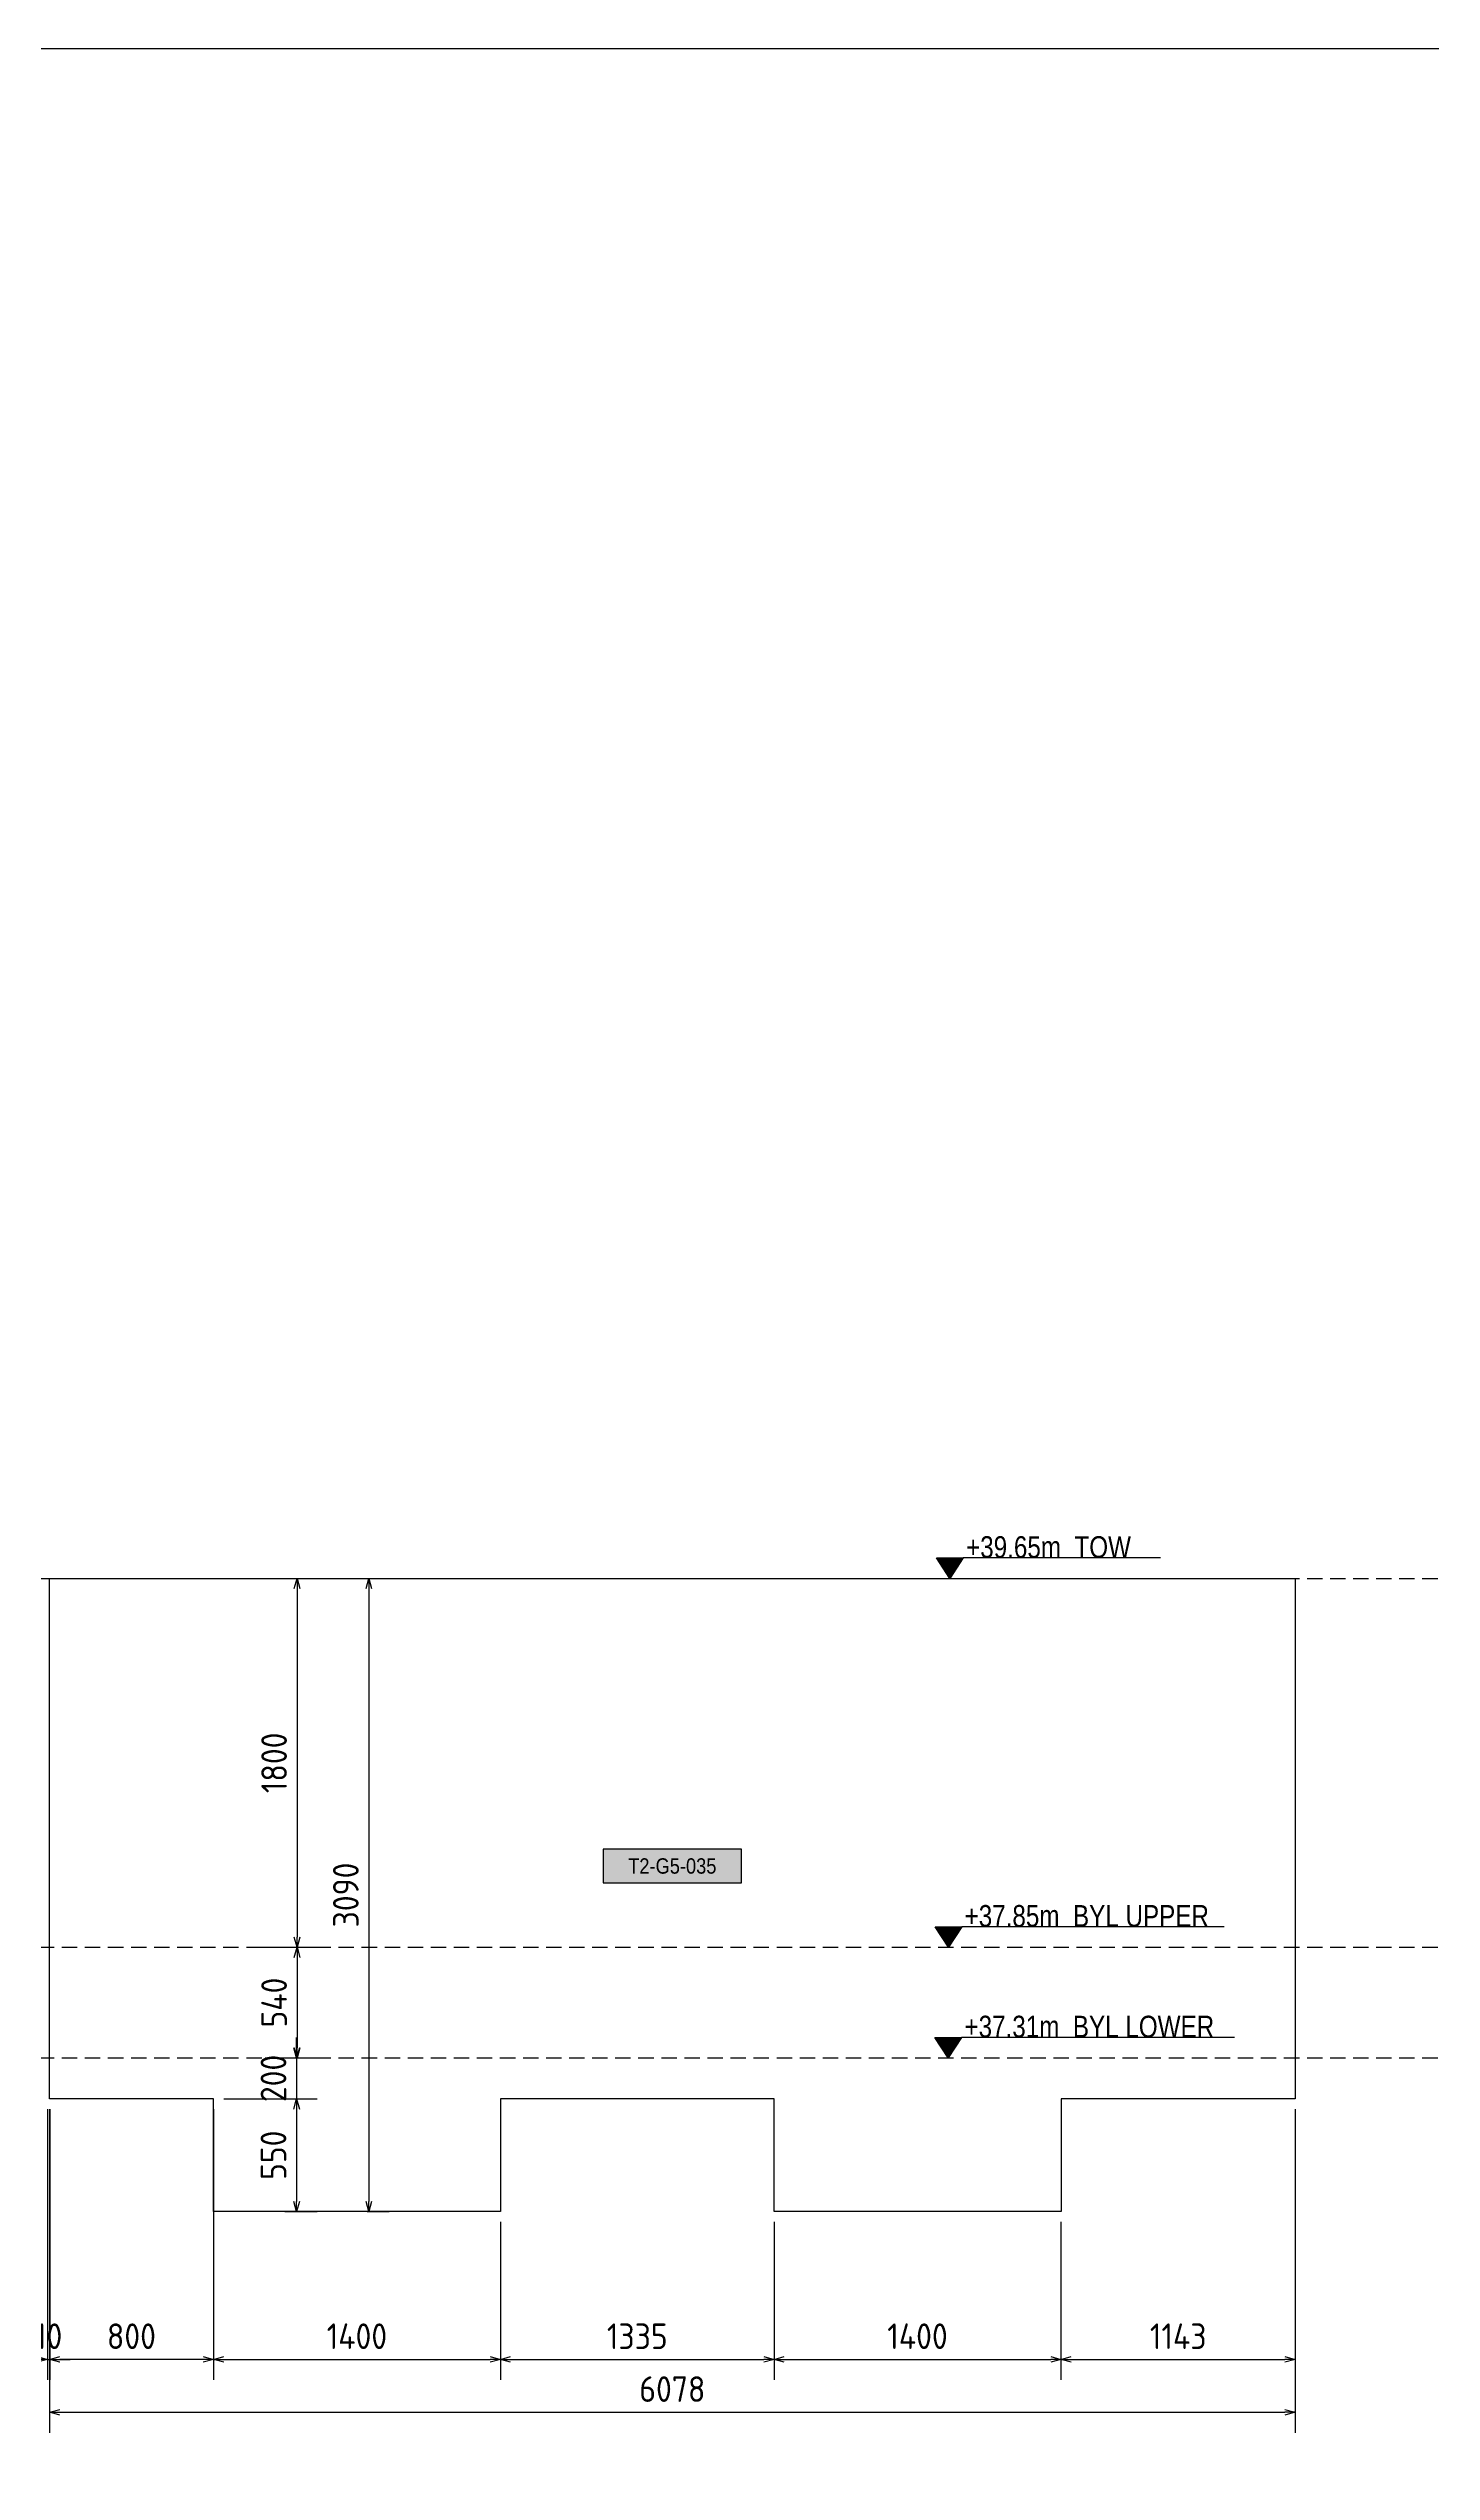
# Model space of a CAD drawing. Header units: centimetres. Extents: x -6122352 to 4157695, y -1694241 to 1947892.
# Drawn here: x 3531100 to 3537848, y 767948 to 779771 of the extents above; entities that cross this region are included whole.
import ezdxf
from ezdxf.enums import TextEntityAlignment as Align

# ---------------------------------------------------------------- set-up
doc = ezdxf.new("R2010")
doc.units = ezdxf.units.CM
doc.header["$MEASUREMENT"] = 0
doc.header["$PDMODE"] = 66
doc.header["$PDSIZE"] = 100
doc.linetypes.add('DASHED2', pattern=[0.375, 0.25, -0.125])
for name, color, linetype in [('00-MI-DIM', 7, 'Continuous'), ('@MI-TYPE-02', 6, 'Continuous'), ('JML-Dimension', 1, 'Continuous'), ('PANEL-TAGS', 7, 'Continuous'), ('SECTION', 130, 'Continuous')]:
    doc.layers.add(name, color=color, linetype=linetype)
doc.styles.add('PANELTAG_STYLE', font='arial.ttf')
doc.styles.add('Schueco-BEMSTIL', font='isocpeur.ttf', dxfattribs={"width": 0.9})
doc.styles.add('txt-Pisa-std', font='arial.ttf', dxfattribs={"width": 0.8})
doc.dimstyles.new('MI- JWC-TXT-2.5 MM', dxfattribs={"dimscale": 1.5, "dimtxt": 2.5, "dimasz": 1, "dimexe": 2, "dimexo": 1, "dimgap": 1, "dimtad": 1, "dimdec": 0, "dimdsep": 46, "dimtxsty": 'Schueco-BEMSTIL', "dimblk": 'OPEN30', "dimcen": 0, "dimdle": 2, "dimclrd": 140, "dimclre": 8, "dimclrt": 40, "dimadec": 0, "dimazin": 2, "dimtfac": 1, "dimtdec": 0, "dimtix": 1, "dimtmove": 2, "dimatfit": 3, "dimldrblk": 'OPEN', "dimfxl": 2, "dimlwd": -1, "dimlwe": -1, "dimarcsym": 0})

# ---------------------------------------------------------------- blocks, each defined once
blk = doc.blocks.new('_Open30')
at = {"color": 0, "linetype": 'ByBlock', "lineweight": -2}
for p, q in [((-1, 0.27), (0, 0)), ((0, 0), (-1, -0.27)), ((0, 0), (-1, 0))]:
    blk.add_line(p, q, dxfattribs=at)
blk = doc.blocks.new('*D2245')
at = {"layer": '00-MI-DIM', "color": 8, "transparency": 16777216}
for p, q in [((3531105, 769716), (3531105, 768395)), ((3531905, 769716), (3531905, 768395))]:
    blk.add_line(p, q, dxfattribs=at)
at = {"layer": '00-MI-DIM', "color": 140, "transparency": 16777216}
blk.add_line((3531855, 768495), (3531155, 768495), dxfattribs=at)
at = {"layer": 'Defpoints', "color": 0, "transparency": 16777216}
for p in [(3531105, 769766), (3531905, 769766), (3531105, 768495)]:
    blk.add_point(p, dxfattribs=at)
at = {"layer": '00-MI-DIM', "color": 140, "transparency": 16777216, "xscale": 50, "yscale": 50, "zscale": 50, "rotation": 180}
blk.add_blockref('_Open30', (3531105, 768495), dxfattribs=at)
at = {"layer": '00-MI-DIM', "color": 140, "transparency": 16777216, "xscale": 50, "yscale": 50, "zscale": 50}
blk.add_blockref('_Open30', (3531905, 768495), dxfattribs=at)
at = {"layer": '00-MI-DIM', "color": 40, "transparency": 16777216, "insert": (3531505, 768608), "char_height": 125, "attachment_point": 5, "style": 'Schueco-BEMSTIL'}
blk.add_mtext('800', dxfattribs=at)
blk = doc.blocks.new('_Open')
at = {"color": 0, "linetype": 'ByBlock', "lineweight": -2}
for p, q in [((-1, 0.2), (0, 0)), ((-1, -0.2), (0, 0)), ((0, 0), (-1, 0))]:
    blk.add_line(p, q, dxfattribs=at)
blk = doc.blocks.new('*D2246')
at = {"layer": '00-MI-DIM', "color": 8, "transparency": 16777216}
for p, q in [((3531905, 769716), (3531905, 768395)), ((3533305, 769166), (3533305, 768395))]:
    blk.add_line(p, q, dxfattribs=at)
at = {"layer": '00-MI-DIM', "color": 140, "transparency": 16777216}
blk.add_line((3531955, 768495), (3533255, 768495), dxfattribs=at)
at = {"layer": 'Defpoints', "color": 0, "transparency": 16777216}
for p in [(3531905, 769766), (3533305, 769216), (3533305, 768495)]:
    blk.add_point(p, dxfattribs=at)
at = {"layer": '00-MI-DIM', "color": 140, "transparency": 16777216, "xscale": 50, "yscale": 50, "zscale": 50, "rotation": 180}
blk.add_blockref('_Open30', (3531905, 768495), dxfattribs=at)
at = {"layer": '00-MI-DIM', "color": 140, "transparency": 16777216, "xscale": 50, "yscale": 50, "zscale": 50}
blk.add_blockref('_Open30', (3533305, 768495), dxfattribs=at)
at = {"layer": '00-MI-DIM', "color": 40, "transparency": 16777216, "insert": (3532605, 768608), "char_height": 125, "attachment_point": 5, "style": 'Schueco-BEMSTIL'}
blk.add_mtext('1400', dxfattribs=at)
blk = doc.blocks.new('*D2247')
at = {"layer": '00-MI-DIM', "color": 8, "transparency": 16777216}
for p, q in [((3533305, 769166), (3533305, 768395)), ((3534640, 769166), (3534640, 768395))]:
    blk.add_line(p, q, dxfattribs=at)
at = {"layer": '00-MI-DIM', "color": 140, "transparency": 16777216}
blk.add_line((3533355, 768495), (3534590, 768495), dxfattribs=at)
at = {"layer": 'Defpoints', "color": 0, "transparency": 16777216}
for p in [(3533305, 769216), (3534640, 769216), (3534640, 768495)]:
    blk.add_point(p, dxfattribs=at)
at = {"layer": '00-MI-DIM', "color": 140, "transparency": 16777216, "xscale": 50, "yscale": 50, "zscale": 50, "rotation": 180}
blk.add_blockref('_Open30', (3533305, 768495), dxfattribs=at)
at = {"layer": '00-MI-DIM', "color": 140, "transparency": 16777216, "xscale": 50, "yscale": 50, "zscale": 50}
blk.add_blockref('_Open30', (3534640, 768495), dxfattribs=at)
at = {"layer": '00-MI-DIM', "color": 40, "transparency": 16777216, "insert": (3533973, 768608), "char_height": 125, "attachment_point": 5, "style": 'Schueco-BEMSTIL'}
blk.add_mtext('1335', dxfattribs=at)
blk = doc.blocks.new('*D2248')
at = {"layer": '00-MI-DIM', "color": 8, "transparency": 16777216}
for p, q in [((3534640, 769166), (3534640, 768395)), ((3536040, 769166), (3536040, 768395))]:
    blk.add_line(p, q, dxfattribs=at)
at = {"layer": '00-MI-DIM', "color": 140, "transparency": 16777216}
blk.add_line((3534690, 768495), (3535990, 768495), dxfattribs=at)
at = {"layer": 'Defpoints', "color": 0, "transparency": 16777216}
for p in [(3534640, 769216), (3536040, 769216), (3536040, 768495)]:
    blk.add_point(p, dxfattribs=at)
at = {"layer": '00-MI-DIM', "color": 140, "transparency": 16777216, "xscale": 50, "yscale": 50, "zscale": 50, "rotation": 180}
blk.add_blockref('_Open30', (3534640, 768495), dxfattribs=at)
at = {"layer": '00-MI-DIM', "color": 140, "transparency": 16777216, "xscale": 50, "yscale": 50, "zscale": 50}
blk.add_blockref('_Open30', (3536040, 768495), dxfattribs=at)
at = {"layer": '00-MI-DIM', "color": 40, "transparency": 16777216, "insert": (3535340, 768608), "char_height": 125, "attachment_point": 5, "style": 'Schueco-BEMSTIL'}
blk.add_mtext('1400', dxfattribs=at)
blk = doc.blocks.new('*D2250')
at = {"layer": '00-MI-DIM', "color": 8, "transparency": 16777216}
for p, q in [((3537183, 769716), (3537183, 768395)), ((3536040, 769166), (3536040, 768395))]:
    blk.add_line(p, q, dxfattribs=at)
at = {"layer": '00-MI-DIM', "color": 140, "transparency": 16777216}
blk.add_line((3536090, 768495), (3537133, 768495), dxfattribs=at)
at = {"layer": 'Defpoints', "color": 0, "transparency": 16777216}
for p in [(3537183, 769766), (3536040, 769216), (3537183, 768495)]:
    blk.add_point(p, dxfattribs=at)
at = {"layer": '00-MI-DIM', "color": 140, "transparency": 16777216, "xscale": 50, "yscale": 50, "zscale": 50, "rotation": 180}
blk.add_blockref('_Open30', (3536040, 768495), dxfattribs=at)
at = {"layer": '00-MI-DIM', "color": 140, "transparency": 16777216, "xscale": 50, "yscale": 50, "zscale": 50}
blk.add_blockref('_Open30', (3537183, 768495), dxfattribs=at)
at = {"layer": '00-MI-DIM', "color": 40, "transparency": 16777216, "insert": (3536612, 768608), "char_height": 125, "attachment_point": 5, "style": 'Schueco-BEMSTIL'}
blk.add_mtext('1143', dxfattribs=at)
blk = doc.blocks.new('*D2251')
at = {"layer": '00-MI-DIM', "color": 8, "transparency": 16777216}
for p, q in [((3531105, 769716), (3531105, 768137)), ((3537183, 769716), (3537183, 768137))]:
    blk.add_line(p, q, dxfattribs=at)
at = {"layer": '00-MI-DIM', "color": 140, "transparency": 16777216}
blk.add_line((3531155, 768237), (3537133, 768237), dxfattribs=at)
at = {"layer": 'Defpoints', "color": 0, "transparency": 16777216}
for p in [(3531105, 769766), (3537183, 769766), (3537183, 768237)]:
    blk.add_point(p, dxfattribs=at)
at = {"layer": '00-MI-DIM', "color": 140, "transparency": 16777216, "xscale": 50, "yscale": 50, "zscale": 50, "rotation": 180}
blk.add_blockref('_Open30', (3531105, 768237), dxfattribs=at)
at = {"layer": '00-MI-DIM', "color": 140, "transparency": 16777216, "xscale": 50, "yscale": 50, "zscale": 50}
blk.add_blockref('_Open30', (3537183, 768237), dxfattribs=at)
at = {"layer": '00-MI-DIM', "color": 40, "transparency": 16777216, "insert": (3534144, 768350), "char_height": 125, "attachment_point": 5, "style": 'Schueco-BEMSTIL'}
blk.add_mtext('6078', dxfattribs=at)
blk = doc.blocks.new('*D2252')
at = {"layer": '00-MI-DIM', "color": 8, "transparency": 16777216}
for p, q in [((3532109, 772306), (3532413, 772306)), ((3532135, 770506), (3532413, 770506))]:
    blk.add_line(p, q, dxfattribs=at)
at = {"layer": '00-MI-DIM', "color": 140, "transparency": 16777216}
blk.add_line((3532313, 772256), (3532313, 770556), dxfattribs=at)
at = {"layer": 'Defpoints', "color": 0, "transparency": 16777216}
for p in [(3532059, 772306), (3532085, 770506), (3532313, 770506)]:
    blk.add_point(p, dxfattribs=at)
at = {"layer": '00-MI-DIM', "color": 140, "transparency": 16777216, "xscale": 50, "yscale": 50, "zscale": 50}
for p, rotation in [((3532313, 772306), 90), ((3532313, 770506), 270)]:
    blk.add_blockref('_Open30', p, dxfattribs=dict(at, rotation=rotation))
at = {"layer": '00-MI-DIM', "color": 40, "transparency": 16777216, "insert": (3532201, 771406), "char_height": 125, "attachment_point": 5, "rotation": 90, "style": 'Schueco-BEMSTIL'}
blk.add_mtext('1800', dxfattribs=at)
blk = doc.blocks.new('*D2253')
at = {"layer": '00-MI-DIM', "color": 8, "transparency": 16777216}
for p, q in [((3532135, 770506), (3532413, 770506)), ((3532158, 769966), (3532413, 769966))]:
    blk.add_line(p, q, dxfattribs=at)
at = {"layer": '00-MI-DIM', "color": 140, "transparency": 16777216}
blk.add_line((3532313, 770456), (3532313, 770016), dxfattribs=at)
at = {"layer": 'Defpoints', "color": 0, "transparency": 16777216}
for p in [(3532085, 770506), (3532108, 769966), (3532313, 769966)]:
    blk.add_point(p, dxfattribs=at)
at = {"layer": '00-MI-DIM', "color": 140, "transparency": 16777216, "xscale": 50, "yscale": 50, "zscale": 50}
for p, rotation in [((3532313, 770506), 90), ((3532313, 769966), 270)]:
    blk.add_blockref('_Open30', p, dxfattribs=dict(at, rotation=rotation))
at = {"layer": '00-MI-DIM', "color": 40, "transparency": 16777216, "insert": (3532201, 770236), "char_height": 125, "attachment_point": 5, "rotation": 90, "style": 'Schueco-BEMSTIL'}
blk.add_mtext('540', dxfattribs=at)
blk = doc.blocks.new('*D2254')
at = {"layer": '00-MI-DIM', "color": 8, "transparency": 16777216}
for p, q in [((3532638, 772306), (3532763, 772306)), ((3532655, 769216), (3532763, 769216))]:
    blk.add_line(p, q, dxfattribs=at)
at = {"layer": '00-MI-DIM', "color": 140, "transparency": 16777216}
blk.add_line((3532663, 772256), (3532663, 769266), dxfattribs=at)
at = {"layer": 'Defpoints', "color": 0, "transparency": 16777216}
for p in [(3532588, 772306), (3532605, 769216), (3532663, 769216)]:
    blk.add_point(p, dxfattribs=at)
at = {"layer": '00-MI-DIM', "color": 140, "transparency": 16777216, "xscale": 50, "yscale": 50, "zscale": 50}
for p, rotation in [((3532663, 772306), 90), ((3532663, 769216), 270)]:
    blk.add_blockref('_Open30', p, dxfattribs=dict(at, rotation=rotation))
at = {"layer": '00-MI-DIM', "color": 40, "transparency": 16777216, "insert": (3532551, 770761), "char_height": 125, "attachment_point": 5, "rotation": 90, "style": 'Schueco-BEMSTIL'}
blk.add_mtext('3090', dxfattribs=at)
blk = doc.blocks.new('*D2255')
at = {"layer": '00-MI-DIM', "color": 8, "transparency": 16777216}
for p, q in [((3532158, 769966), (3532411, 769966)), ((3531955, 769766), (3532411, 769766))]:
    blk.add_line(p, q, dxfattribs=at)
at = {"layer": '00-MI-DIM', "color": 140, "transparency": 16777216}
for p, q in [((3532311, 770016), (3532311, 770066)), ((3532311, 769966), (3532311, 769766)), ((3532311, 769716), (3532311, 769666))]:
    blk.add_line(p, q, dxfattribs=at)
at = {"layer": 'Defpoints', "color": 0, "transparency": 16777216}
for p in [(3532108, 769966), (3531905, 769766), (3532311, 769766)]:
    blk.add_point(p, dxfattribs=at)
at = {"layer": '00-MI-DIM', "color": 140, "transparency": 16777216, "xscale": 50, "yscale": 50, "zscale": 50}
for p, rotation in [((3532311, 769966), 270), ((3532311, 769766), 90)]:
    blk.add_blockref('_Open30', p, dxfattribs=dict(at, rotation=rotation))
at = {"layer": '00-MI-DIM', "color": 40, "transparency": 16777216, "insert": (3532198, 769866), "char_height": 125, "attachment_point": 5, "rotation": 90, "style": 'Schueco-BEMSTIL'}
blk.add_mtext('200', dxfattribs=at)
blk = doc.blocks.new('*D2249')
at = {"layer": '00-MI-DIM', "color": 8, "transparency": 16777216}
for p, q in [((3531955, 769766), (3532411, 769766)), ((3532254, 769216), (3532411, 769216))]:
    blk.add_line(p, q, dxfattribs=at)
at = {"layer": '00-MI-DIM', "color": 140, "transparency": 16777216}
blk.add_line((3532311, 769716), (3532311, 769266), dxfattribs=at)
at = {"layer": 'Defpoints', "color": 0, "transparency": 16777216}
for p in [(3531905, 769766), (3532204, 769216), (3532311, 769216)]:
    blk.add_point(p, dxfattribs=at)
at = {"layer": '00-MI-DIM', "color": 140, "transparency": 16777216, "xscale": 50, "yscale": 50, "zscale": 50}
for p, rotation in [((3532311, 769766), 90), ((3532311, 769216), 270)]:
    blk.add_blockref('_Open30', p, dxfattribs=dict(at, rotation=rotation))
at = {"layer": '00-MI-DIM', "color": 40, "transparency": 16777216, "insert": (3532198, 769491), "char_height": 125, "attachment_point": 5, "rotation": 90, "style": 'Schueco-BEMSTIL'}
blk.add_mtext('550', dxfattribs=at)
blk = doc.blocks.new('PANELTAG')
at = {"layer": 'PANEL-TAGS', "color": 1}
blk.add_lwpolyline([(-13.5, -3.3), (13.5, -3.3), (13.5, 3.3), (-13.5, 3.3)], close=True, dxfattribs=at)
at = {"layer": 'PANEL-TAGS', "color": 40, "true_color": 0xffd700}
blk.add_solid([(-13.5, -3.3), (13.5, -3.3), (-13.5, 3.3), (13.5, 3.3)], dxfattribs=at)
at = {"layer": 'PANEL-TAGS', "color": 5, "style": 'PANELTAG_STYLE', "width": 0.85}
blk.add_attdef('TAGNO', text='', height=3, dxfattribs=at).set_placement((0, 0), align=Align.MIDDLE)
blk = doc.blocks.new('*U1106')
at = {"layer": 'JML-Dimension'}
h = blk.add_hatch(color=10, dxfattribs=at)
h.dxf.hatch_style = 1
h.paths.add_polyline_path([(0, 0), (-1.54, 2.37), (1.54, 2.37)])
blk.add_line((24.31, 2.37), (1.54, 2.37), dxfattribs=at)
blk.add_lwpolyline([(0, 0), (-1.54, 2.37), (1.54, 2.37), (0, 0)], dxfattribs=at)
at = {"color": 5, "style": 'txt-Pisa-std', "width": 0.8}
blk.add_attdef('+0.0', text='', height=2.5, dxfattribs=at).set_placement((1.87, 2.37), align=Align.BOTTOM_LEFT)
blk = doc.blocks.new('*U1108')
at = {"layer": 'JML-Dimension'}
h = blk.add_hatch(color=10, dxfattribs=at)
h.dxf.hatch_style = 1
h.paths.add_polyline_path([(0, 0), (-1.54, 2.37), (1.54, 2.37)])
blk.add_line((31.81, 2.37), (1.54, 2.37), dxfattribs=at)
blk.add_lwpolyline([(0, 0), (-1.54, 2.37), (1.54, 2.37), (0, 0)], dxfattribs=at)
at = {"color": 5, "style": 'txt-Pisa-std', "width": 0.8}
blk.add_attdef('+0.0', text='', height=2.5, dxfattribs=at).set_placement((1.87, 2.37), align=Align.BOTTOM_LEFT)
blk = doc.blocks.new('*U1107')
at = {"layer": 'JML-Dimension'}
h = blk.add_hatch(color=10, dxfattribs=at)
h.dxf.hatch_style = 1
h.paths.add_polyline_path([(0, 0), (-1.54, 2.37), (1.54, 2.37)])
blk.add_line((33.03, 2.37), (1.54, 2.37), dxfattribs=at)
blk.add_lwpolyline([(0, 0), (-1.54, 2.37), (1.54, 2.37), (0, 0)], dxfattribs=at)
at = {"color": 5, "style": 'txt-Pisa-std', "width": 0.8}
blk.add_attdef('+0.0', text='', height=2.5, dxfattribs=at).set_placement((1.87, 2.37), align=Align.BOTTOM_LEFT)
blk = doc.blocks.new('*D2256')
at = {"layer": '00-MI-DIM', "color": 8, "transparency": 16777216}
for p, q in [((3531095, 769716), (3531095, 768395)), ((3531106, 769716), (3531106, 768395))]:
    blk.add_line(p, q, dxfattribs=at)
at = {"layer": '00-MI-DIM', "color": 140, "transparency": 16777216}
for p, q in [((3531045, 768495), (3530995, 768495)), ((3531095, 768495), (3531106, 768495)), ((3531156, 768495), (3531206, 768495))]:
    blk.add_line(p, q, dxfattribs=at)
at = {"layer": 'Defpoints', "color": 0, "transparency": 16777216}
for p in [(3531095, 769766), (3531106, 769766), (3531106, 768495)]:
    blk.add_point(p, dxfattribs=at)
at = {"layer": '00-MI-DIM', "color": 140, "transparency": 16777216, "xscale": 50, "yscale": 50, "zscale": 50}
blk.add_blockref('_Open30', (3531095, 768495), dxfattribs=at)
at = {"layer": '00-MI-DIM', "color": 140, "transparency": 16777216, "xscale": 50, "yscale": 50, "zscale": 50, "rotation": 180}
blk.add_blockref('_Open30', (3531106, 768495), dxfattribs=at)
at = {"layer": '00-MI-DIM', "color": 40, "transparency": 16777216, "insert": (3531101, 768608), "char_height": 125, "attachment_point": 5, "style": 'Schueco-BEMSTIL'}
blk.add_mtext('10', dxfattribs=at)

msp = doc.modelspace()

# ---------------------------------------------------------------- linework, layer by layer
at = {"layer": '00-MI-DIM', "color": 6}
msp.add_lwpolyline([(3287503.15085, 779771.48504), (3558622.67476, 779771.48504), (3558622.67476, 760800.78134), (3287503.15085, 760800.78134)], close=True, dxfattribs=at)
at = {"layer": '@MI-TYPE-02', "color": 160, "linetype": 'DASHED2', "ltscale": 300}
for points in [[(3483015.49901, 772305.88762), (3551644.90461, 772305.88762)], [(3483015.49901, 770505.88762), (3551644.90461, 770505.88762)], [(3483015.49901, 769965.88762), (3551644.90461, 769965.88762)]]:
    msp.add_lwpolyline(points, dxfattribs=at)
at = {"layer": '@MI-TYPE-02', "color": 30}
msp.add_lwpolyline([(3531105.49901, 772305.88762), (3537183.28253, 772305.93544), (3537183.28253, 769765.99025), (3536040.32004, 769765.99025), (3536040.32004, 769215.99025), (3534640.32004, 769215.99025), (3534640.32004, 769765.99025), (3533305.03253, 769765.99025), (3533305.03253, 769215.99025), (3531905.03253, 769215.99025), (3531905.03253, 769765.99025), (3531104.78655, 769766.03495), (3531105.49904, 772305.98014)], dxfattribs=at)

# ---------------------------------------------------------------- block references
at = {"layer": 'PANEL-TAGS', "color": 30}
ref = msp.add_blockref('PANELTAG', (3534143.77038, 770902.62561), dxfattribs=dict(at, xscale=25, yscale=25, zscale=25))
ref.add_attrib('TAGNO', 'T2-G5-035', dxfattribs={"color": 5, "height": 75, "style": 'PANELTAG_STYLE', "width": 0.85}).set_placement((3534143.77038, 770902.62561), align=Align.MIDDLE_CENTER)
at = {"layer": 'SECTION', "color": 6}
ref = msp.add_blockref('*U1106', (3535497.86836, 772305.79822), dxfattribs=dict(at, xscale=42.30147098076819, yscale=42.30147098076819, zscale=42.30147098076819))
ref.add_attrib('+0.0', '+39.65m  TOW', (3535576.99701, 772406.05528), dxfattribs={"layer": 'JML-Dimension', "color": 5, "height": 105.7536775, "style": 'txt-Pisa-std', "width": 0.8})
ref = msp.add_blockref('*U1108', (3535490.57487, 770505.93544), dxfattribs=dict(at, xscale=42.30147098076819, yscale=42.30147098076819, zscale=42.30147098076819))
ref.add_attrib('+0.0', '+37.85m  BYL UPPER', (3535569.70352, 770606.19251), dxfattribs={"layer": 'JML-Dimension', "color": 5, "height": 105.7536775, "style": 'txt-Pisa-std', "width": 0.8})
ref = msp.add_blockref('*U1107', (3535490.03487, 769965.88762), dxfattribs=dict(at, xscale=42.30147098076819, yscale=42.30147098076819, zscale=42.30147098076819))
ref.add_attrib('+0.0', '+37.31m  BYL LOWER', (3535569.16352, 770066.14468), dxfattribs={"layer": 'JML-Dimension', "color": 5, "height": 105.7536775, "style": 'txt-Pisa-std', "width": 0.8})

# ---------------------------------------------------------------- dimensions: what is measured, and where the dimension line sits
at = {"layer": '00-MI-DIM', "color": 30}
for base, p1, p2, picture, middle in [((3532313.26159, 770505.98327), (3532058.68857, 772305.89512), (3532085.45571, 770505.98327), '*D2252', (3532200.76159, 771405.93919)), ((3532663.1516, 769215.99025), (3532587.66558, 772305.89928), (3532605.03253, 769215.99025), '*D2254', (3532550.6516, 770760.94476)), ((3532313.26159, 769965.88762), (3532085.45571, 770505.98327), (3532107.90628, 769965.88762), '*D2253', (3532200.76159, 770235.93544)), ((3532310.64909, 769765.99025), (3532107.90628, 769965.88762), (3531905.03253, 769765.99025), '*D2255', (3532198.14909, 769865.93893)), ((3532310.64909, 769215.99025), (3531905.03253, 769765.99025), (3532204.21937, 769215.99025), '*D2249', (3532198.14909, 769490.99025))]:
    dim = msp.add_linear_dim(base=base, p1=p1, p2=p2, angle=90, dimstyle='MI- JWC-TXT-2.5 MM', dxfattribs=at)
    dim.commit()
    dim.dimension.update_dxf_attribs({"geometry": picture, "text_midpoint": middle})
for base, p1, p2, picture, middle in [((3531105.78655, 768495.39977), (3531095.49901, 769765.99025), (3531105.78655, 769766.03495), '*D2256', (3531100.64278, 768607.89977)), ((3531104.78655, 768495.39977), (3531905.03253, 769765.99025), (3531104.78655, 769766.03495), '*D2245', (3531504.90954, 768607.89977)), ((3537183.28253, 768237.41953), (3531104.78655, 769766.03495), (3537183.28253, 769765.99025), '*D2251', (3534144.03454, 768349.91953)), ((3533305.03253, 768495.39977), (3531905.03253, 769765.99025), (3533305.03253, 769215.99025), '*D2246', (3532605.03253, 768607.89977)), ((3537183.28253, 768495.39977), (3536040.32004, 769215.99025), (3537183.28253, 769765.99025), '*D2250', (3536611.80128, 768607.89977)), ((3534640.32004, 768495.39977), (3533305.03253, 769215.99025), (3534640.32004, 769215.99025), '*D2247', (3533972.67628, 768607.89977)), ((3536040.32004, 768495.39977), (3534640.32004, 769215.99025), (3536040.32004, 769215.99025), '*D2248', (3535340.32004, 768607.89977))]:
    dim = msp.add_linear_dim(base=base, p1=p1, p2=p2, dimstyle='MI- JWC-TXT-2.5 MM', dxfattribs=at)
    dim.commit()
    dim.dimension.update_dxf_attribs({"geometry": picture, "text_midpoint": middle})

doc.saveas('drawing.dxf')
